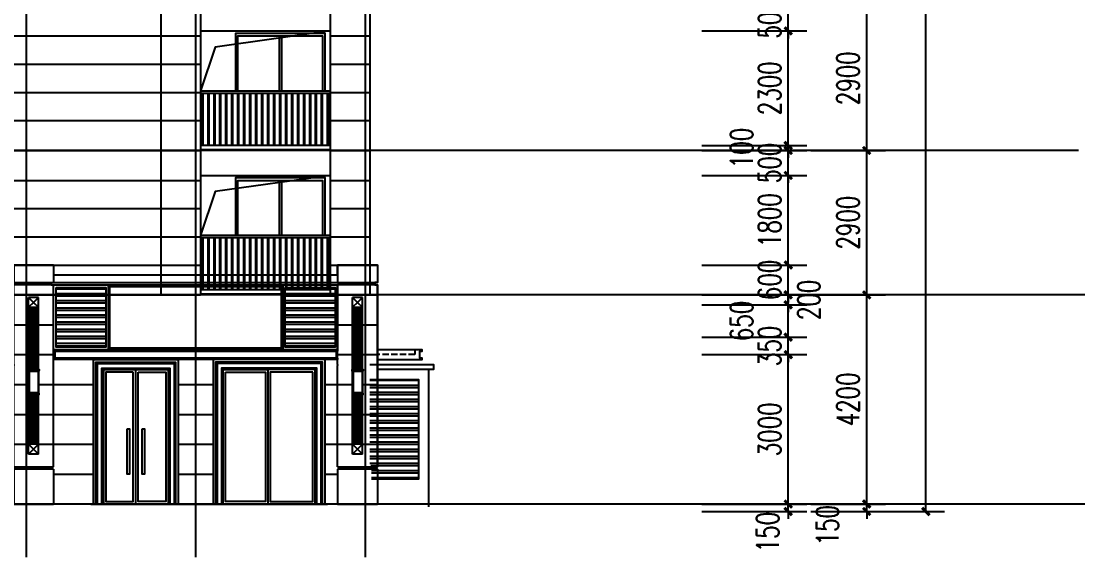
# Model space of a CAD drawing. Extents: x -59851 to 653804, y -249523 to 437614.
# Drawn here: x 355751 to 377092, y 363590 to 374283 of the extents above; entities that cross this region are included whole.
import ezdxf

# ---------------------------------------------------------------- set-up
doc = ezdxf.new("R2010")
doc.units = 0
doc.header["$LTSCALE"] = 1000
doc.header["$MEASUREMENT"] = 0
doc.linetypes.add('DASH', pattern=[0.35, 0.25, -0.1])
for name, color, linetype in [('A-材质分割线（横向）', 252, 'Continuous'), ('A-洞口', 105, 'Continuous'), ('A-第三道尺寸线', 105, 'Continuous'), ('A-雨棚', 153, 'Continuous'), ('DOTE', 16, 'Continuous'), ('ELE-1', 41, 'Continuous'), ('ELE-2', 31, 'Continuous'), ('ELE-3', 35, 'Continuous'), ('ELE-6', 8, 'Continuous'), ('P-固定家具（悬空）', 142, 'Continuous'), ('PUB_DIM', 3, 'Continuous'), ('PUB_HATCH', 8, 'Continuous'), ('WINDOW', 4, 'Continuous'), ('栏杆', 142, 'Continuous')]:
    doc.layers.add(name, color=color, linetype=linetype)
doc.styles.add('_TCH_DIM_T3', font='SIMPLEX.shx', dxfattribs={"width": 0.705882, "bigfont": 'GBCBIG.shx'})
doc.dimstyles.new('_TCH_ARCH&&150', dxfattribs={"dimtxt": 446.25, "dimasz": 150, "dimexe": 375, "dimexo": 450, "dimgap": 150, "dimtad": 1, "dimdec": 0, "dimzin": 0, "dimdsep": 46, "dimtxsty": '_TCH_DIM_T3', "dimblk": 'ARCHTICK', "dimcen": 0.09, "dimclrt": 7, "dimazin": 2, "dimtfac": 1, "dimtdec": 0, "dimtix": 1, "dimtmove": 2, "dimatfit": 3, "dimfxl": 0, "dimtolj": 1, "dimtzin": 0, "dimarcsym": 0})

# ---------------------------------------------------------------- blocks, each defined once
blk = doc.blocks.new('26001100')
at = {"layer": '栏杆'}
for p, q in [((118828, 391988), (121428, 391988)), ((118828, 391938), (121428, 391938)), ((118858, 390888), (118858, 391938)), ((118878, 390888), (118878, 391938)), ((118978, 390888), (118978, 391938)), ((118998, 390888), (118998, 391938)), ((119098, 390888), (119098, 391938)), ((119118, 390888), (119118, 391938)), ((119218, 390888), (119218, 391938)), ((119238, 390888), (119238, 391938)), ((119338, 390888), (119338, 391938)), ((119358, 390888), (119358, 391938)), ((119458, 390888), (119458, 391938)), ((119478, 390888), (119478, 391938)), ((119578, 390888), (119578, 391938)), ((119598, 390888), (119598, 391938)), ((119698, 390888), (119698, 391938)), ((119718, 390888), (119718, 391938)), ((119818, 390888), (119818, 391938)), ((119838, 390888), (119838, 391938)), ((119938, 390888), (119938, 391938)), ((119958, 390888), (119958, 391938)), ((120058, 390888), (120058, 391938)), ((120078, 390888), (120078, 391938)), ((120178, 390888), (120178, 391938)), ((120198, 390888), (120198, 391938)), ((120298, 390888), (120298, 391938)), ((120318, 390888), (120318, 391938)), ((120364, 391938), (120386, 391938)), ((120386, 391938), (121428, 391938)), ((120418, 390888), (120418, 391938)), ((120438, 390888), (120438, 391938)), ((120538, 390888), (120538, 391938)), ((120558, 390888), (120558, 391938)), ((120658, 390888), (120658, 391938)), ((120678, 390888), (120678, 391938)), ((120778, 390888), (120778, 391938)), ((120798, 390888), (120798, 391938)), ((120898, 390888), (120898, 391938)), ((120918, 390888), (120918, 391938)), ((121018, 390888), (121018, 391938)), ((121038, 390888), (121038, 391938)), ((121138, 390888), (121138, 391938)), ((121158, 390888), (121158, 391938)), ((121258, 390888), (121258, 391938)), ((121278, 390888), (121278, 391938)), ((121378, 390888), (121378, 391938)), ((121398, 390888), (121398, 391938))]:
    blk.add_line(p, q, dxfattribs=at)
blk = doc.blocks.new('2-12dongss')
at = {"layer": 'A-材质分割线（横向）'}
for points in [[(-207947, 337597), (-203647, 337597)], [(-201047, 337597), (-200247, 337597)], [(-210647, 337030), (-203647, 337030)], [(-201047, 337030), (-200247, 337030)], [(-210647, 336464), (-203647, 336464)], [(-201047, 336464), (-200247, 336464)], [(-207947, 335897), (-203647, 335897)], [(-201047, 335897), (-200247, 335897)], [(-210647, 335297), (-203647, 335297)], [(-201047, 335297), (-200247, 335297)]]:
    blk.add_lwpolyline(points, dxfattribs=at)
at = {"layer": 'A-洞口'}
blk.add_lwpolyline([(-201047, 337697), (-203353, 337372), (-203647, 336497)], dxfattribs=at)
at = {"layer": 'ELE-2'}
for points in [[(-204447, 338197), (-204447, 335297)], [(-203647, 338197), (-203647, 335297)], [(-201047, 338197), (-201047, 335297)], [(-200247, 338197), (-200247, 335297)]]:
    blk.add_lwpolyline(points, dxfattribs=at)
at = {"layer": 'ELE-3'}
for points in [[(-203647, 337697), (-201047, 337697)], [(-201047, 335397), (-203647, 335397)], [(-203647, 335317), (-201047, 335317)]]:
    blk.add_lwpolyline(points, dxfattribs=at)
at = {"layer": 'ELE-6'}
for points in [[(-201147, 336497), (-201147, 337647), (-202947, 337647), (-202947, 336497)], [(-202897, 336497), (-202897, 337597), (-201197, 337597), (-201197, 336497)], [(-202072, 337597), (-202072, 336497)], [(-202022, 337597), (-202022, 336497)]]:
    blk.add_lwpolyline(points, dxfattribs=at)
blk.add_blockref('26001100', (-322475, -55491))
blk = doc.blocks.new('_ArchTick')
at = {"color": 0, "linetype": 'ByBlock', "const_width": 0.4}
blk.add_lwpolyline([(-0.5, -0.5), (0.5, 0.5)], dxfattribs=at)
blk = doc.blocks.new('*D4190')
at = {"layer": 'Defpoints', "color": 0, "transparency": 16777216}
for p in [(372306, 419288), (373905, 419288), (372306, 364438)]:
    blk.add_point(p, dxfattribs=at)
at = {"layer": 'PUB_DIM', "color": 0, "lineweight": -2, "transparency": 16777216}
for p, q in [((372756, 419288), (374280, 419288)), ((373905, 364438), (373905, 419288)), ((372756, 364438), (374280, 364438))]:
    blk.add_line(p, q, dxfattribs=at)
at = {"layer": 'PUB_DIM', "color": 0, "lineweight": -2, "transparency": 16777216, "xscale": 150, "yscale": 150, "zscale": 150}
for p, rotation in [((373905, 419288), 90), ((373905, 364438), 270)]:
    blk.add_blockref('_ArchTick', p, dxfattribs=dict(at, rotation=rotation))
at = {"layer": 'PUB_DIM', "color": 7, "transparency": 16777216, "insert": (373532, 391863), "char_height": 446.2, "attachment_point": 5, "rotation": 90, "style": '_TCH_DIM_T3'}
blk.add_mtext('\\A1;54850', dxfattribs=at)
blk = doc.blocks.new('*D4207')
at = {"layer": 'Defpoints', "color": 0, "transparency": 16777216}
for p in [(371142, 374588), (372716, 374588), (371142, 371688)]:
    blk.add_point(p, dxfattribs=at)
at = {"layer": 'PUB_DIM', "color": 0, "lineweight": -2, "transparency": 16777216}
for p, q in [((371592, 374588), (373091, 374588)), ((372716, 371688), (372716, 374588)), ((371592, 371688), (373091, 371688))]:
    blk.add_line(p, q, dxfattribs=at)
at = {"layer": 'PUB_DIM', "color": 0, "lineweight": -2, "transparency": 16777216, "xscale": 150, "yscale": 150, "zscale": 150}
for p, rotation in [((372716, 374588), 90), ((372716, 371688), 270)]:
    blk.add_blockref('_ArchTick', p, dxfattribs=dict(at, rotation=rotation))
at = {"layer": 'PUB_DIM', "color": 7, "transparency": 16777216, "insert": (372342, 373138), "char_height": 446.2, "attachment_point": 5, "rotation": 90, "style": '_TCH_DIM_T3'}
blk.add_mtext('\\A1;2900', dxfattribs=at)
blk = doc.blocks.new('*D4208')
at = {"layer": 'Defpoints', "color": 0, "transparency": 16777216}
for p in [(371142, 371688), (372716, 371688), (371142, 368788)]:
    blk.add_point(p, dxfattribs=at)
at = {"layer": 'PUB_DIM', "color": 0, "lineweight": -2, "transparency": 16777216}
for p, q in [((371592, 371688), (373091, 371688)), ((372716, 368788), (372716, 371688)), ((371592, 368788), (373091, 368788))]:
    blk.add_line(p, q, dxfattribs=at)
at = {"layer": 'PUB_DIM', "color": 0, "lineweight": -2, "transparency": 16777216, "xscale": 150, "yscale": 150, "zscale": 150}
for p, rotation in [((372716, 371688), 90), ((372716, 368788), 270)]:
    blk.add_blockref('_ArchTick', p, dxfattribs=dict(at, rotation=rotation))
at = {"layer": 'PUB_DIM', "color": 7, "transparency": 16777216, "insert": (372342, 370238), "char_height": 446.2, "attachment_point": 5, "rotation": 90, "style": '_TCH_DIM_T3'}
blk.add_mtext('\\A1;2900', dxfattribs=at)
blk = doc.blocks.new('*D4209')
at = {"layer": 'Defpoints', "color": 0, "transparency": 16777216}
for p in [(371142, 368788), (372716, 368788), (371142, 364588)]:
    blk.add_point(p, dxfattribs=at)
at = {"layer": 'PUB_DIM', "color": 0, "lineweight": -2, "transparency": 16777216}
for p, q in [((371592, 368788), (373091, 368788)), ((372716, 364588), (372716, 368788)), ((371592, 364588), (373091, 364588))]:
    blk.add_line(p, q, dxfattribs=at)
at = {"layer": 'PUB_DIM', "color": 0, "lineweight": -2, "transparency": 16777216, "xscale": 150, "yscale": 150, "zscale": 150}
for p, rotation in [((372716, 368788), 90), ((372716, 364588), 270)]:
    blk.add_blockref('_ArchTick', p, dxfattribs=dict(at, rotation=rotation))
at = {"layer": 'PUB_DIM', "color": 7, "transparency": 16777216, "insert": (372342, 366688), "char_height": 446.2, "attachment_point": 5, "rotation": 90, "style": '_TCH_DIM_T3'}
blk.add_mtext('\\A1;4200', dxfattribs=at)
blk = doc.blocks.new('*D4210')
at = {"layer": 'Defpoints', "color": 0, "transparency": 16777216}
for p in [(371142, 364588), (372716, 364588), (371142, 364438)]:
    blk.add_point(p, dxfattribs=at)
at = {"layer": 'PUB_DIM', "color": 0, "lineweight": -2, "transparency": 16777216}
for p, q in [((372716, 364588), (372716, 364738)), ((371592, 364588), (373091, 364588)), ((372716, 364438), (372716, 364588)), ((371592, 364438), (373091, 364438)), ((372716, 364438), (372716, 364288))]:
    blk.add_line(p, q, dxfattribs=at)
at = {"layer": 'PUB_DIM', "color": 0, "lineweight": -2, "transparency": 16777216, "xscale": 150, "yscale": 150, "zscale": 150}
for p, rotation in [((372716, 364588), 270), ((372716, 364438), 90)]:
    blk.add_blockref('_ArchTick', p, dxfattribs=dict(at, rotation=rotation))
at = {"layer": 'PUB_DIM', "color": 7, "transparency": 16777216, "insert": (371930, 364163), "char_height": 446.2, "attachment_point": 5, "rotation": 90, "style": '_TCH_DIM_T3'}
blk.add_mtext('\\A1;150', dxfattribs=at)
blk = doc.blocks.new('*D4211')
at = {"layer": 'A-第三道尺寸线', "color": 0, "lineweight": -2, "transparency": 16777216}
for p, q in [((371142, 364588), (371142, 364738)), ((369405, 364588), (371517, 364588)), ((371142, 364438), (371142, 364588)), ((369405, 364438), (371517, 364438)), ((371142, 364438), (371142, 364288))]:
    blk.add_line(p, q, dxfattribs=at)
at = {"layer": 'Defpoints', "color": 0, "transparency": 16777216}
for p in [(368955, 364588), (371142, 364588), (368955, 364438)]:
    blk.add_point(p, dxfattribs=at)
at = {"layer": 'A-第三道尺寸线', "color": 0, "lineweight": -2, "transparency": 16777216, "xscale": 150, "yscale": 150, "zscale": 150}
for p, rotation in [((371142, 364588), 270), ((371142, 364438), 90)]:
    blk.add_blockref('_ArchTick', p, dxfattribs=dict(at, rotation=rotation))
at = {"layer": 'A-第三道尺寸线', "color": 7, "transparency": 16777216, "insert": (370730, 364025), "char_height": 446.2, "attachment_point": 5, "rotation": 90, "style": '_TCH_DIM_T3'}
blk.add_mtext('\\A1;150', dxfattribs=at)
blk = doc.blocks.new('*D4212')
at = {"layer": 'A-第三道尺寸线', "color": 0, "lineweight": -2, "transparency": 16777216}
for p, q in [((369405, 367588), (371517, 367588)), ((371142, 364588), (371142, 367588)), ((369405, 364588), (371517, 364588))]:
    blk.add_line(p, q, dxfattribs=at)
at = {"layer": 'Defpoints', "color": 0, "transparency": 16777216}
for p in [(368955, 367588), (371142, 367588), (368955, 364588)]:
    blk.add_point(p, dxfattribs=at)
at = {"layer": 'A-第三道尺寸线', "color": 0, "lineweight": -2, "transparency": 16777216, "xscale": 150, "yscale": 150, "zscale": 150}
for p, rotation in [((371142, 367588), 90), ((371142, 364588), 270)]:
    blk.add_blockref('_ArchTick', p, dxfattribs=dict(at, rotation=rotation))
at = {"layer": 'A-第三道尺寸线', "color": 7, "transparency": 16777216, "insert": (370769, 366088), "char_height": 446.2, "attachment_point": 5, "rotation": 90, "style": '_TCH_DIM_T3'}
blk.add_mtext('\\A1;3000', dxfattribs=at)
blk = doc.blocks.new('*D4213')
at = {"layer": 'A-第三道尺寸线', "color": 0, "lineweight": -2, "transparency": 16777216}
for p, q in [((369405, 367938), (371517, 367938)), ((371142, 367938), (371142, 368088)), ((371142, 367588), (371142, 367938)), ((369405, 367588), (371517, 367588)), ((371142, 367588), (371142, 367438))]:
    blk.add_line(p, q, dxfattribs=at)
at = {"layer": 'Defpoints', "color": 0, "transparency": 16777216}
for p in [(368955, 367938), (371142, 367938), (368955, 367588)]:
    blk.add_point(p, dxfattribs=at)
at = {"layer": 'A-第三道尺寸线', "color": 0, "lineweight": -2, "transparency": 16777216, "xscale": 150, "yscale": 150, "zscale": 150}
for p, rotation in [((371142, 367938), 270), ((371142, 367588), 90)]:
    blk.add_blockref('_ArchTick', p, dxfattribs=dict(at, rotation=rotation))
at = {"layer": 'A-第三道尺寸线', "color": 7, "transparency": 16777216, "insert": (370769, 367763), "char_height": 446.2, "attachment_point": 5, "rotation": 90, "style": '_TCH_DIM_T3'}
blk.add_mtext('\\A1;350', dxfattribs=at)
blk = doc.blocks.new('*D4214')
at = {"layer": 'A-第三道尺寸线', "color": 0, "lineweight": -2, "transparency": 16777216}
for p, q in [((369405, 368588), (371517, 368588)), ((371142, 367938), (371142, 368588)), ((369405, 367938), (371517, 367938))]:
    blk.add_line(p, q, dxfattribs=at)
at = {"layer": 'Defpoints', "color": 0, "transparency": 16777216}
for p in [(368955, 368588), (371142, 368588), (368955, 367938)]:
    blk.add_point(p, dxfattribs=at)
at = {"layer": 'A-第三道尺寸线', "color": 0, "lineweight": -2, "transparency": 16777216, "xscale": 150, "yscale": 150, "zscale": 150}
for p, rotation in [((371142, 368588), 90), ((371142, 367938), 270)]:
    blk.add_blockref('_ArchTick', p, dxfattribs=dict(at, rotation=rotation))
at = {"layer": 'A-第三道尺寸线', "color": 7, "transparency": 16777216, "insert": (370205, 368263), "char_height": 446.2, "attachment_point": 5, "rotation": 90, "style": '_TCH_DIM_T3'}
blk.add_mtext('\\A1;650', dxfattribs=at)
blk = doc.blocks.new('*D4215')
at = {"layer": 'A-第三道尺寸线', "color": 0, "lineweight": -2, "transparency": 16777216}
for p, q in [((369405, 368788), (371517, 368788)), ((371142, 368788), (371142, 368938)), ((371142, 368588), (371142, 368788)), ((369405, 368588), (371517, 368588)), ((371142, 368588), (371142, 368438))]:
    blk.add_line(p, q, dxfattribs=at)
at = {"layer": 'Defpoints', "color": 0, "transparency": 16777216}
for p in [(368955, 368788), (371142, 368788), (368955, 368588)]:
    blk.add_point(p, dxfattribs=at)
at = {"layer": 'A-第三道尺寸线', "color": 0, "lineweight": -2, "transparency": 16777216, "xscale": 150, "yscale": 150, "zscale": 150}
for p, rotation in [((371142, 368788), 270), ((371142, 368588), 90)]:
    blk.add_blockref('_ArchTick', p, dxfattribs=dict(at, rotation=rotation))
at = {"layer": 'A-第三道尺寸线', "color": 7, "transparency": 16777216, "insert": (371555, 368688), "char_height": 446.2, "attachment_point": 5, "rotation": 90, "style": '_TCH_DIM_T3'}
blk.add_mtext('\\A1;200', dxfattribs=at)
blk = doc.blocks.new('*D4216')
at = {"layer": 'A-第三道尺寸线', "color": 0, "lineweight": -2, "transparency": 16777216}
for p, q in [((371142, 369388), (371142, 369538)), ((369405, 369388), (371517, 369388)), ((371142, 368788), (371142, 369388)), ((369405, 368788), (371517, 368788)), ((371142, 368788), (371142, 368638))]:
    blk.add_line(p, q, dxfattribs=at)
at = {"layer": 'Defpoints', "color": 0, "transparency": 16777216}
for p in [(368955, 369388), (371142, 369388), (368955, 368788)]:
    blk.add_point(p, dxfattribs=at)
at = {"layer": 'A-第三道尺寸线', "color": 0, "lineweight": -2, "transparency": 16777216, "xscale": 150, "yscale": 150, "zscale": 150}
for p, rotation in [((371142, 369388), 270), ((371142, 368788), 90)]:
    blk.add_blockref('_ArchTick', p, dxfattribs=dict(at, rotation=rotation))
at = {"layer": 'A-第三道尺寸线', "color": 7, "transparency": 16777216, "insert": (370769, 369088), "char_height": 446.2, "attachment_point": 5, "rotation": 90, "style": '_TCH_DIM_T3'}
blk.add_mtext('\\A1;600', dxfattribs=at)
blk = doc.blocks.new('*D4217')
at = {"layer": 'A-第三道尺寸线', "color": 0, "lineweight": -2, "transparency": 16777216}
for p, q in [((369405, 371188), (371517, 371188)), ((371142, 369388), (371142, 371188)), ((369405, 369388), (371517, 369388))]:
    blk.add_line(p, q, dxfattribs=at)
at = {"layer": 'Defpoints', "color": 0, "transparency": 16777216}
for p in [(368955, 371188), (371142, 371188), (368955, 369388)]:
    blk.add_point(p, dxfattribs=at)
at = {"layer": 'A-第三道尺寸线', "color": 0, "lineweight": -2, "transparency": 16777216, "xscale": 150, "yscale": 150, "zscale": 150}
for p, rotation in [((371142, 371188), 90), ((371142, 369388), 270)]:
    blk.add_blockref('_ArchTick', p, dxfattribs=dict(at, rotation=rotation))
at = {"layer": 'A-第三道尺寸线', "color": 7, "transparency": 16777216, "insert": (370769, 370288), "char_height": 446.2, "attachment_point": 5, "rotation": 90, "style": '_TCH_DIM_T3'}
blk.add_mtext('\\A1;1800', dxfattribs=at)
blk = doc.blocks.new('*D4218')
at = {"layer": 'A-第三道尺寸线', "color": 0, "lineweight": -2, "transparency": 16777216}
for p, q in [((371142, 371688), (371142, 371838)), ((369405, 371688), (371517, 371688)), ((371142, 371188), (371142, 371688)), ((369405, 371188), (371517, 371188)), ((371142, 371188), (371142, 371038))]:
    blk.add_line(p, q, dxfattribs=at)
at = {"layer": 'Defpoints', "color": 0, "transparency": 16777216}
for p in [(368955, 371688), (371142, 371688), (368955, 371188)]:
    blk.add_point(p, dxfattribs=at)
at = {"layer": 'A-第三道尺寸线', "color": 0, "lineweight": -2, "transparency": 16777216, "xscale": 150, "yscale": 150, "zscale": 150}
for p, rotation in [((371142, 371688), 270), ((371142, 371188), 90)]:
    blk.add_blockref('_ArchTick', p, dxfattribs=dict(at, rotation=rotation))
at = {"layer": 'A-第三道尺寸线', "color": 7, "transparency": 16777216, "insert": (370769, 371438), "char_height": 446.2, "attachment_point": 5, "rotation": 90, "style": '_TCH_DIM_T3'}
blk.add_mtext('\\A1;500', dxfattribs=at)
blk = doc.blocks.new('*D4219')
at = {"layer": 'A-第三道尺寸线', "color": 0, "lineweight": -2, "transparency": 16777216}
for p, q in [((369405, 371788), (371517, 371788)), ((371142, 371788), (371142, 371938)), ((371142, 371688), (371142, 371788)), ((369405, 371688), (371517, 371688)), ((371142, 371688), (371142, 371538))]:
    blk.add_line(p, q, dxfattribs=at)
at = {"layer": 'Defpoints', "color": 0, "transparency": 16777216}
for p in [(368955, 371788), (371142, 371788), (368955, 371688)]:
    blk.add_point(p, dxfattribs=at)
at = {"layer": 'A-第三道尺寸线', "color": 0, "lineweight": -2, "transparency": 16777216, "xscale": 150, "yscale": 150, "zscale": 150}
for p, rotation in [((371142, 371788), 270), ((371142, 371688), 90)]:
    blk.add_blockref('_ArchTick', p, dxfattribs=dict(at, rotation=rotation))
at = {"layer": 'A-第三道尺寸线', "color": 7, "transparency": 16777216, "insert": (370205, 371738), "char_height": 446.2, "attachment_point": 5, "rotation": 90, "style": '_TCH_DIM_T3'}
blk.add_mtext('\\A1;100', dxfattribs=at)
blk = doc.blocks.new('*D4220')
at = {"layer": 'A-第三道尺寸线', "color": 0, "lineweight": -2, "transparency": 16777216}
for p, q in [((369405, 374088), (371517, 374088)), ((371142, 371788), (371142, 374088)), ((369405, 371788), (371517, 371788))]:
    blk.add_line(p, q, dxfattribs=at)
at = {"layer": 'Defpoints', "color": 0, "transparency": 16777216}
for p in [(368955, 374088), (371142, 374088), (368955, 371788)]:
    blk.add_point(p, dxfattribs=at)
at = {"layer": 'A-第三道尺寸线', "color": 0, "lineweight": -2, "transparency": 16777216, "xscale": 150, "yscale": 150, "zscale": 150}
for p, rotation in [((371142, 374088), 90), ((371142, 371788), 270)]:
    blk.add_blockref('_ArchTick', p, dxfattribs=dict(at, rotation=rotation))
at = {"layer": 'A-第三道尺寸线', "color": 7, "transparency": 16777216, "insert": (370769, 372938), "char_height": 446.2, "attachment_point": 5, "rotation": 90, "style": '_TCH_DIM_T3'}
blk.add_mtext('\\A1;2300', dxfattribs=at)
blk = doc.blocks.new('*D4221')
at = {"layer": 'A-第三道尺寸线', "color": 0, "lineweight": -2, "transparency": 16777216}
for p, q in [((369405, 374588), (371517, 374588)), ((371142, 374588), (371142, 374738)), ((371142, 374088), (371142, 374588)), ((369405, 374088), (371517, 374088)), ((371142, 374088), (371142, 373938))]:
    blk.add_line(p, q, dxfattribs=at)
at = {"layer": 'Defpoints', "color": 0, "transparency": 16777216}
for p in [(368955, 374588), (371142, 374588), (368955, 374088)]:
    blk.add_point(p, dxfattribs=at)
at = {"layer": 'A-第三道尺寸线', "color": 0, "lineweight": -2, "transparency": 16777216, "xscale": 150, "yscale": 150, "zscale": 150}
for p, rotation in [((371142, 374588), 270), ((371142, 374088), 90)]:
    blk.add_blockref('_ArchTick', p, dxfattribs=dict(at, rotation=rotation))
at = {"layer": 'A-第三道尺寸线', "color": 7, "transparency": 16777216, "insert": (370769, 374338), "char_height": 446.2, "attachment_point": 5, "rotation": 90, "style": '_TCH_DIM_T3'}
blk.add_mtext('\\A1;500', dxfattribs=at)
blk = doc.blocks.new('dongcesypb0429')
at = {"layer": 'ELE-1'}
blk.add_lwpolyline([(117828, 268191), (117828, 268891), (117878, 268891), (117878, 268941), (117828, 268941), (117828, 272591), (117878, 272591), (117878, 272641), (117828, 272641), (117828, 272991), (118628, 272991), (118628, 272791), (124478, 272791), (124478, 272991), (125278, 272991), (125278, 272791), (131428, 272791), (131428, 272991), (132228, 272991), (132228, 272791), (137928, 272791), (137928, 272991), (138728, 272991), (138728, 272641), (138678, 272641), (138678, 272591), (138728, 272591), (138728, 268941), (138678, 268941), (138678, 268891), (138728, 268891), (138728, 268191), (117828, 268191)], dxfattribs=at)
blk = doc.blocks.new('qweerqqq')
at = {"layer": 'A-材质分割线（横向）'}
for p, q in [((-54711, 276912), (-53911, 276912)), ((-54711, 276312), (-54411, 276312)), ((-54211, 276312), (-53911, 276312)), ((-54711, 275712), (-54411, 275712)), ((-54211, 275712), (-53911, 275712)), ((-54711, 275112), (-54411, 275112)), ((-54211, 275112), (-53911, 275112)), ((-54711, 274512), (-54411, 274512)), ((-54211, 274512), (-53911, 274512)), ((-54711, 273912), (-54411, 273912)), ((-54211, 273912), (-53911, 273912))]:
    blk.add_line(p, q, dxfattribs=at)
at = {"layer": 'ELE-1'}
for p, q in [((-54711, 277512), (-53911, 277512)), ((-54711, 277512), (-54711, 277162)), ((-53911, 277512), (-53911, 277162)), ((-54711, 277162), (-54661, 277162)), ((-54661, 277112), (-54711, 277112)), ((-54711, 276912), (-54711, 277112)), ((-54661, 277162), (-54661, 277112)), ((-54661, 277162), (-53961, 277162)), ((-53961, 277112), (-54661, 277112)), ((-53961, 277162), (-53961, 277112)), ((-53961, 277162), (-53911, 277162)), ((-53961, 277112), (-53911, 277112)), ((-53911, 276912), (-53911, 277112)), ((-54711, 276312), (-54711, 276912)), ((-54311, 276762), (-54411, 276862)), ((-54211, 276862), (-54411, 276862)), ((-54411, 276662), (-54411, 276862)), ((-54311, 276762), (-54211, 276862)), ((-54211, 276662), (-54211, 276862)), ((-53911, 276312), (-53911, 276912)), ((-54311, 276762), (-54411, 276662)), ((-54411, 276662), (-54376, 276662)), ((-54411, 276312), (-54411, 276662)), ((-54376, 276662), (-54356, 276662)), ((-54376, 275412), (-54376, 276662)), ((-54356, 276662), (-54321, 276662)), ((-54356, 276662), (-54356, 275412)), ((-54321, 276662), (-54301, 276662)), ((-54321, 275412), (-54321, 276662)), ((-54311, 276762), (-54211, 276662)), ((-54301, 276662), (-54266, 276662)), ((-54301, 276662), (-54301, 275412)), ((-54266, 276662), (-54246, 276662)), ((-54266, 275412), (-54266, 276662)), ((-54246, 276662), (-54211, 276662)), ((-54246, 276662), (-54246, 275412)), ((-54211, 276312), (-54211, 276662)), ((-54711, 275712), (-54711, 276312)), ((-54411, 275712), (-54411, 276312)), ((-54211, 275712), (-54211, 276312)), ((-53911, 275712), (-53911, 276312)), ((-54711, 275512), (-54711, 275712)), ((-54411, 275412), (-54411, 275712)), ((-54211, 275412), (-54211, 275712)), ((-53911, 275112), (-53911, 275712)), ((-54711, 275512), (-54711, 275492)), ((-54711, 275112), (-54711, 275492)), ((-54711, 274512), (-54711, 275112)), ((-53911, 274512), (-53911, 275112)), ((-54411, 273912), (-54411, 274912)), ((-54376, 273912), (-54376, 274912)), ((-54356, 274912), (-54356, 273912)), ((-54321, 273912), (-54321, 274912)), ((-54301, 274912), (-54301, 273912)), ((-54266, 273912), (-54266, 274912)), ((-54246, 274912), (-54246, 273912)), ((-54211, 273912), (-54211, 274912)), ((-54711, 273912), (-54711, 274512)), ((-53911, 273912), (-53911, 274512)), ((-54711, 273512), (-54711, 273912)), ((-54411, 273712), (-54411, 273912)), ((-54311, 273812), (-54411, 273912)), ((-54211, 273912), (-54411, 273912)), ((-54311, 273812), (-54411, 273712)), ((-54311, 273812), (-54211, 273912)), ((-54311, 273812), (-54211, 273712)), ((-54211, 273712), (-54211, 273912)), ((-53911, 273512), (-53911, 273912)), ((-54211, 273712), (-54411, 273712)), ((-54711, 273462), (-54711, 273512)), ((-54711, 273462), (-54661, 273462)), ((-54661, 273412), (-54711, 273412)), ((-54711, 273412), (-54711, 272712)), ((-54661, 273462), (-54661, 273412)), ((-54661, 273462), (-53961, 273462)), ((-53961, 273412), (-54661, 273412)), ((-53961, 273462), (-53961, 273412)), ((-53961, 273462), (-53911, 273462)), ((-53911, 273412), (-53961, 273412)), ((-53911, 273462), (-53911, 273512)), ((-53911, 273412), (-53911, 272712)), ((-54711, 272712), (-53911, 272712))]:
    blk.add_line(p, q, dxfattribs=at)
at = {"layer": 'P-固定家具（悬空）'}
for p, q in [((-54401, 275382), (-54401, 274942)), ((-54221, 275382), (-54221, 274942))]:
    blk.add_line(p, q, dxfattribs=at)
for points in [[(-54421, 275412), (-54201, 275412), (-54201, 275392), (-54421, 275392)], [(-54416, 275392), (-54206, 275392), (-54206, 275382), (-54416, 275382)], [(-54411, 275382), (-54211, 275382), (-54211, 274942), (-54411, 274942)], [(-54421, 274912), (-54201, 274912), (-54201, 274932), (-54421, 274932)], [(-54416, 274932), (-54206, 274932), (-54206, 274942), (-54416, 274942)]]:
    blk.add_lwpolyline(points, close=True, dxfattribs=at)

msp = doc.modelspace()

# ---------------------------------------------------------------- hatches: boundary and pattern name
at = {"layer": 'PUB_HATCH'}
h = msp.add_hatch(dxfattribs=at)
h.set_pattern_fill('ANSI32', color=256, scale=30, angle=135)
h.set_pattern_definition([(180, (224170.95, 50890.81), (-1e-14, -142.875), []), (180, (224123.33, 50938.43), (-1e-14, -142.875), [])])
h.paths.add_polyline_path([(363723.6, 367087.8), (362748.6, 367087.8), (362748.6, 365387.8), (362778.6, 365337.8), (362778.6, 365087.8), (363723.6, 365087.8)])

# ---------------------------------------------------------------- linework, layer by layer
at = {"layer": 'DOTE'}
for p, q in [((377091.8, 368787.8), (292125.9, 368787.8)), ((377091.8, 364587.8), (292125.9, 364587.8))]:
    msp.add_line(p, q, dxfattribs=at)
at = {"layer": 'PUB_HATCH'}
for points in [[(362748.6, 367387.8), (363923.6, 367387.8)], [(363923.6, 367387.8), (364023.6, 367387.8), (364023.6, 367287.8), (362898.6, 367287.8)], [(363923.6, 367287.8), (363923.6, 364532.1)], [(362748.6, 367087.8), (363723.6, 367087.8), (363723.6, 365087.8), (362778.6, 365087.8)], [(362808.6, 364587.8), (362648.6, 364587.8)]]:
    msp.add_lwpolyline(points, dxfattribs=at)

# ---------------------------------------------------------------- dimensions: what is measured, and where the dimension line sits
at = {"layer": 'A-第三道尺寸线'}
for p1, p2, picture, middle in [((368954.7, 374087.8), (368954.7, 374587.8), '*D4221', (370769.1, 374337.8)), ((368954.7, 371787.8), (368954.7, 374087.8), '*D4220', (370769.1, 372937.8)), ((368954.7, 371187.8), (368954.7, 371687.8), '*D4218', (370769.1, 371437.8)), ((368954.7, 369387.8), (368954.7, 371187.8), '*D4217', (370769.1, 370287.8)), ((368954.7, 368787.8), (368954.7, 369387.8), '*D4216', (370769.1, 369087.8)), ((368954.7, 367587.8), (368954.7, 367937.8), '*D4213', (370769.1, 367762.8)), ((368954.7, 364587.8), (368954.7, 367587.8), '*D4212', (370769.1, 366087.8))]:
    dim = msp.add_aligned_dim(p1=p1, p2=p2, distance=-2187.5, dimstyle='_TCH_ARCH&&150', dxfattribs=at)
    dim.commit()
    dim.dimension.update_dxf_attribs({"geometry": picture, "text_midpoint": middle})
for base, p1, p2, picture, middle in [((371142.3, 371787.8), (368954.7, 371687.8), (368954.7, 371787.8), '*D4219', (370204.8, 371737.8)), ((371142.3, 368787.8), (368954.7, 368587.8), (368954.7, 368787.8), '*D4215', (371554.8, 368687.8)), ((371142.3, 368587.8), (368954.7, 367937.8), (368954.7, 368587.8), '*D4214', (370204.8, 368262.8)), ((371142.3, 364587.8), (368954.7, 364437.8), (368954.7, 364587.8), '*D4211', (370729.8, 364025.3))]:
    dim = msp.add_linear_dim(base=base, p1=p1, p2=p2, angle=90, dimstyle='_TCH_ARCH&&150', dxfattribs=at)
    dim.commit()
    dim.dimension.update_dxf_attribs({"geometry": picture, "text_midpoint": middle, "dimtype": 161})
at = {"layer": 'PUB_DIM'}
for p1, p2, distance, picture, middle in [((372305.8, 364437.8), (372305.8, 419287.8), -1599, '*D4190', (373531.7, 391862.8)), ((371142.3, 371687.8), (371142.3, 374587.8), -1573.3, '*D4207', (372342.4, 373137.8)), ((371142.3, 368787.8), (371142.3, 371687.8), -1573.3, '*D4208', (372342.4, 370237.8)), ((371142.3, 364587.8), (371142.3, 368787.8), -1573.3, '*D4209', (372342.4, 366687.8))]:
    dim = msp.add_aligned_dim(p1=p1, p2=p2, distance=distance, dimstyle='_TCH_ARCH&&150', dxfattribs=at)
    dim.commit()
    dim.dimension.update_dxf_attribs({"geometry": picture, "text_midpoint": middle})
dim = msp.add_linear_dim(base=(372715.6, 364587.8), p1=(371142.3, 364437.8), p2=(371142.3, 364587.8), angle=90, dimstyle='_TCH_ARCH&&150', dxfattribs=at)
dim.commit()
dim.dimension.update_dxf_attribs({"geometry": '*D4210', "text_midpoint": (371930.4, 364162.8), "dimtype": 161})

# ---------------------------------------------------------------- next in the draw order: block references
msp.add_blockref('2-12dongss', (562995.3, 33490.8))

# ---------------------------------------------------------------- next in the draw order: linework, layer by layer
at = {"layer": 'DOTE'}
for p, q in [((355848.6, 423848.2), (355848.6, 363523.9)), ((359248.6, 423848.2), (359248.6, 363523.9)), ((362648.6, 423848.2), (362648.6, 363523.9)), ((376966.8, 371687.8), (292125.9, 371687.8))]:
    msp.add_line(p, q, dxfattribs=at)

# ---------------------------------------------------------------- next in the draw order: block references
for name, p in [('2-12dongss', (562995.3, 36390.8)), ('dongcesypb0429', (224171, 96396.8))]:
    msp.add_blockref(name, p)

# ---------------------------------------------------------------- next in the draw order: hatches: boundary and pattern name
at = {"layer": 'PUB_HATCH'}
h = msp.add_hatch(dxfattribs=at)
h.set_pattern_fill('ANSI32', color=256, scale=30, angle=135)
h.set_pattern_definition([(180, (425886.14, 91876.31), (-1e-14, -142.875), []), (180, (425838.51, 91923.94), (-1e-14, -142.875), [])])
h.paths.add_polyline_path([(356448.6, 368938.2), (357448.6, 368938.2), (357448.6, 367737.8), (356448.6, 367737.8)])
h = msp.add_hatch(dxfattribs=at)
h.set_pattern_fill('ANSI32', color=256, scale=30, angle=135)
h.set_pattern_definition([(180, (430486.14, 91876.31), (-1e-14, -142.875), []), (180, (430438.51, 91923.94), (-1e-14, -142.875), [])])
h.paths.add_polyline_path([(361048.6, 368938.2), (362048.6, 368938.2), (362048.6, 367737.8), (361048.6, 367737.8)])

# ---------------------------------------------------------------- next in the draw order: linework, layer by layer
at = {"layer": 'A-材质分割线（横向）'}
for p, q in [((356398.6, 366987.8), (357198.6, 366987.8)), ((358898.6, 366987.8), (359598.6, 366987.8)), ((361848.6, 366987.8), (362098.6, 366987.8)), ((356398.6, 366387.8), (357198.6, 366387.8)), ((358898.6, 366387.8), (359598.6, 366387.8)), ((361848.6, 366387.8), (362098.6, 366387.8)), ((356398.6, 365787.8), (357198.6, 365787.8)), ((358898.6, 365787.8), (359598.6, 365787.8)), ((361848.6, 365787.8), (362098.6, 365787.8)), ((356398.6, 365187.8), (357198.6, 365187.8)), ((358898.6, 365187.8), (359598.6, 365187.8)), ((361848.6, 365187.8), (362098.6, 365187.8))]:
    msp.add_line(p, q, dxfattribs=at)
at = {"layer": 'A-雨棚'}
for points in [[(362898.6, 367487.8), (363798.6, 367487.8), (363798.6, 367517.8), (363748.6, 367517.8), (363748.6, 367657.8), (363798.6, 367657.8), (363798.6, 367687.8), (363648.6, 367687.8)], [(363648.6, 367687.8), (362898.6, 367687.8)]]:
    msp.add_lwpolyline(points, dxfattribs=at)
at = {"layer": 'A-雨棚', "linetype": 'DASH', "ltscale": 0.5}
msp.add_lwpolyline([(363648.6, 367687.8), (363648.6, 367587.8), (362898.6, 367587.8)], dxfattribs=at)
at = {"layer": 'ELE-1'}
for p, q in [((356398.6, 369187.8), (362098.6, 369187.8)), ((356398.6, 369038.2), (362098.6, 369038.2)), ((357148.6, 364587.8), (361898.6, 364587.8))]:
    msp.add_line(p, q, dxfattribs=at)
for points in [[(357498.6, 368988.2), (360998.6, 368988.2), (360998.6, 367687.8), (357498.6, 367687.8)], [(357528.6, 368958.2), (360968.6, 368958.2), (360968.6, 367717.8), (357528.6, 367717.8)]]:
    msp.add_lwpolyline(points, close=True, dxfattribs=at)
for points in [[(357198.6, 364587.8), (357198.6, 367487.8), (358898.6, 367487.8), (358898.6, 364587.8)], [(357248.6, 364587.8), (357248.6, 367437.8), (358848.6, 367437.8), (358848.6, 364587.8)], [(357278.6, 364587.8), (357278.6, 367407.8), (358818.6, 367407.8), (358818.6, 364587.8)], [(357368.6, 364587.8), (357368.6, 367317.8), (358728.6, 367317.8), (358728.6, 364587.8)], [(357398.6, 364587.8), (357398.6, 367287.8), (358698.6, 367287.8), (358698.6, 364587.8)], [(361848.6, 364587.8), (361848.6, 367487.8), (359598.6, 367487.8), (359598.6, 364587.8)], [(361798.6, 364587.8), (361798.6, 367437.8), (359648.6, 367437.8), (359648.6, 364587.8)], [(361768.6, 364587.8), (361768.6, 367407.8), (359678.6, 367407.8), (359678.6, 364587.8)], [(361678.6, 364587.8), (361678.6, 367317.8), (359768.6, 367317.8), (359768.6, 364587.8)], [(361648.6, 364587.8), (361648.6, 367287.8), (359798.6, 367287.8), (359798.6, 364587.8)]]:
    msp.add_lwpolyline(points, dxfattribs=at)
at = {"layer": 'ELE-2'}
for points in [[(356398.6, 367687.8), (362098.6, 367687.8), (362098.6, 367657.8), (356398.6, 367657.8)], [(356398.6, 367517.8), (362098.6, 367517.8), (362098.6, 367487.8), (356398.6, 367487.8)], [(356428.6, 367657.8), (362068.6, 367657.8), (362068.6, 367517.8), (356428.6, 367517.8)]]:
    msp.add_lwpolyline(points, close=True, dxfattribs=at)
at = {"layer": 'PUB_HATCH'}
for points in [[(356398.6, 368988.2), (357498.6, 368988.2), (357498.6, 367687.8), (356398.6, 367687.8)], [(356448.6, 368938.2), (357448.6, 368938.2), (357448.6, 367737.8), (356448.6, 367737.8)], [(360998.6, 368988.2), (362098.6, 368988.2), (362098.6, 367687.8), (360998.6, 367687.8)], [(361048.6, 368938.2), (362048.6, 368938.2), (362048.6, 367737.8), (361048.6, 367737.8)]]:
    msp.add_lwpolyline(points, close=True, dxfattribs=at)
msp.add_lwpolyline([(362808.6, 364587.8), (362648.6, 364587.8)], dxfattribs=at)
at = {"layer": 'WINDOW'}
for points in [[(358048.6, 367287.8), (357398.6, 367287.8), (357398.6, 364587.8), (358048.6, 364587.8)], [(358048.6, 367287.8), (358698.6, 367287.8), (358698.6, 364587.8), (358048.6, 364587.8)], [(359798.6, 367287.8), (360698.6, 367287.8), (360698.6, 364587.8), (359798.6, 364587.8)], [(361648.6, 367287.8), (360698.6, 367287.8), (360698.6, 364587.8), (361648.6, 364587.8)], [(357998.6, 367237.8), (357448.6, 367237.8), (357448.6, 364637.8), (357998.6, 364637.8)], [(358098.6, 367237.8), (358648.6, 367237.8), (358648.6, 364637.8), (358098.6, 364637.8)], [(359848.6, 367237.8), (360648.6, 367237.8), (360648.6, 364637.8), (359848.6, 364637.8)], [(361598.6, 367237.8), (360748.6, 367237.8), (360748.6, 364637.8), (361598.6, 364637.8)], [(357876.9, 366099.6), (357923.6, 366099.6), (357923.6, 365187.8), (357876.9, 365187.8)], [(358173.6, 366099.6), (358220.3, 366099.6), (358220.3, 365187.8), (358173.6, 365187.8)]]:
    msp.add_lwpolyline(points, close=True, dxfattribs=at)

# ---------------------------------------------------------------- next in the draw order: block references
for p in [(410309.6, 91876.3), (416809.6, 91876.3)]:
    msp.add_blockref('qweerqqq', p)

doc.saveas('drawing.dxf')
